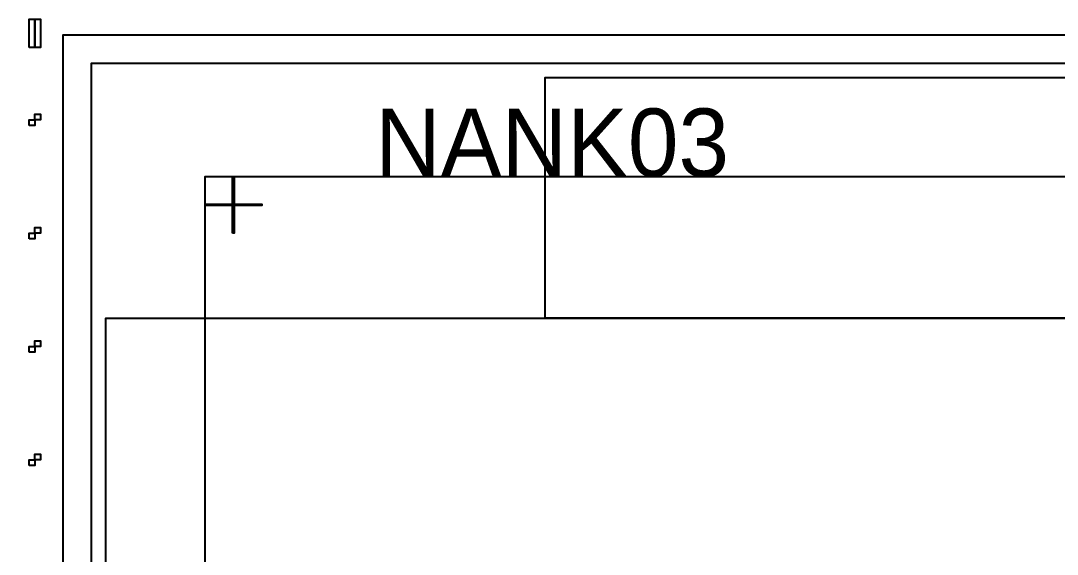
# Model space of a CAD drawing. Extents: x -50000 to 50000, y -50000 to 50000.
# Drawn here: x -14450 to -10794, y -37934 to -36050 of the extents above; entities that cross this region are included whole.
import ezdxf

# ---------------------------------------------------------------- set-up
doc = ezdxf.new("R2010")
doc.units = 0
for name, color, linetype in [('BASEMETAL3', 16, 'CONTINUOUS'), ('FRAME', 14, 'CONTINUOUS'), ('LABEL1', 9, 'CONTINUOUS'), ('MARKERS', 8, 'CONTINUOUS'), ('XOR', 5, 'CONTINUOUS')]:
    doc.layers.add(name, color=color, linetype=linetype)

# ---------------------------------------------------------------- blocks, each defined once
blk = doc.blocks.new('CHIP_RESONATOR')
at = {"layer": 'BASEMETAL3'}
for points in [[(1700, 6000), (1700, 6850), (5300, 6850), (5300, 6000)], [(150, 1000), (150, 6000), (6850, 6000), (6850, 1000)]]:
    blk.add_lwpolyline(points, close=True, dxfattribs=at)
at = {"layer": 'FRAME'}
for points in [[(0, 0), (0, 7000), (7000, 7000), (7000, 0)], [(500, 500), (500, 6500), (6500, 6500), (6500, 500)]]:
    blk.add_lwpolyline(points, close=True, dxfattribs=at)
at = {"layer": 'MARKERS'}
for points in [[(597.5, 6402.5), (597.5, 6500), (602.5, 6500), (602.5, 6402.5)], [(500, 6397.5), (500, 6402.5), (700, 6402.5), (700, 6397.5)], [(597.5, 6300), (597.5, 6397.5), (602.5, 6397.5), (602.5, 6300)]]:
    blk.add_lwpolyline(points, close=True, dxfattribs=at)
at = {"layer": 'XOR'}
blk.add_lwpolyline([(100, 100), (100, 6900), (6900, 6900), (6900, 100)], close=True, dxfattribs=at)
blk = doc.blocks.new('DICINGBORDER')
at = {"layer": 'XOR'}
for points in [[(0, 7055), (0, 7155), (20, 7155), (20, 7055)], [(7180, 7055), (7180, 7155), (7200, 7155), (7200, 7055)], [(0, 6800), (0, 6820), (20, 6820), (20, 6800)], [(7180, 6780), (7180, 6800), (7200, 6800), (7200, 6780)], [(0, 6400), (0, 6420), (20, 6420), (20, 6400)], [(7180, 6380), (7180, 6400), (7200, 6400), (7200, 6380)], [(0, 6000), (0, 6020), (20, 6020), (20, 6000)], [(7180, 5980), (7180, 6000), (7200, 6000), (7200, 5980)], [(0, 5600), (0, 5620), (20, 5620), (20, 5600)], [(7180, 5580), (7180, 5600), (7200, 5600), (7200, 5580)]]:
    blk.add_lwpolyline(points, close=True, dxfattribs=at)

msp = doc.modelspace()

# ---------------------------------------------------------------- linework, layer by layer
at = {"layer": 'FRAME'}
for radius in [50000, 49000]:
    msp.add_circle((0, 0), radius, dxfattribs=at)

# ---------------------------------------------------------------- block references
for name, p in [('DICINGBORDER', (-21600, -43200)), ('DICINGBORDER', (-14400, -43200)), ('CHIP_RESONATOR', (-14300, -43100))]:
    msp.add_blockref(name, p)

# ---------------------------------------------------------------- texts
at = {"layer": 'LABEL1'}
msp.add_text('NANK03', height=240, dxfattribs=at).set_placement((-13200, -36600))

doc.saveas('drawing.dxf')
